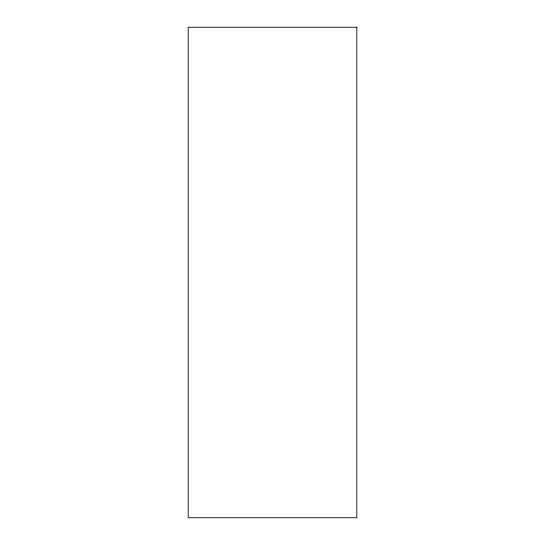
<?xml version="1.0" encoding="UTF-8"?>
<svg xmlns="http://www.w3.org/2000/svg" width="545" height="545" viewBox="0 0 545 545"><rect width="100%" height="100%" fill="white"/><g stroke="black" fill="none" stroke-linecap="round" stroke-linejoin="round"><path stroke-width="0.82" d="M356.805 27.25L188.195 27.25L188.195 517.75L356.805 517.75L356.805 27.25"/></g></svg>
